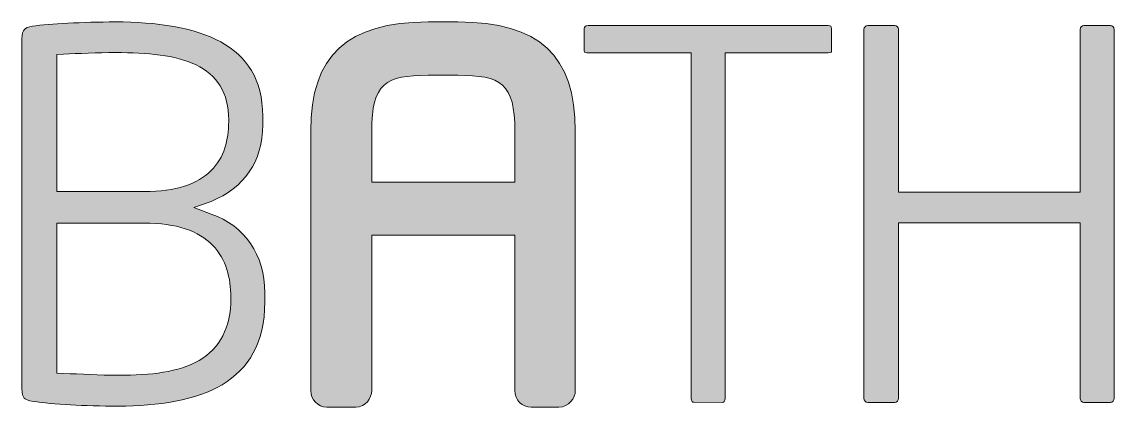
# Model space of a CAD drawing. Header units: millimetres. Extents: x 0 to 2520, y 0 to 1796.
# Drawn here: x 1564.1 to 1618.9, y 99.3 to 118.6 of the extents above; entities that cross this region are included whole.
import ezdxf

# ---------------------------------------------------------------- set-up
doc = ezdxf.new("R2010")
doc.units = ezdxf.units.MM
doc.header["$LTSCALE"] = 50
doc.layers.add('레이어 1', color=7, linetype='Continuous')

msp = doc.modelspace()

# ---------------------------------------------------------------- hatches: boundary and pattern name
h = msp.add_hatch(color=0)
edge = h.paths.add_edge_path()
edge.add_spline(control_points=[(1574.101, 117.613), (1572.784, 118.336), (1570.88, 118.622), (1568.82, 118.618)], knot_values=[5, 5, 5, 5, 6, 6, 6, 6], degree=3, periodic=0)
edge.add_spline(control_points=[(1568.82, 118.618), (1567.126, 118.618), (1565.535, 118.515), (1564.644, 118.409)], knot_values=[6, 6, 6, 6, 7, 7, 7, 7], degree=3, periodic=0)
edge.add_spline(control_points=[(1564.644, 118.409), (1564.422, 118.379), (1564.315, 118.317), (1564.242, 118.24)], knot_values=[7, 7, 7, 7, 8, 8, 8, 8], degree=3, periodic=0)
edge.add_spline(control_points=[(1564.242, 118.24), (1564.177, 118.169), (1564.114, 118.029), (1564.114, 117.773), (1564.114, 117.773), (1564.114, 100.251), (1564.114, 100.251)], knot_values=[8, 8, 8, 8, 9, 9, 9, 10, 10, 10, 10], degree=3, periodic=0)
edge.add_spline(control_points=[(1564.114, 100.251), (1564.114, 99.945), (1564.177, 99.812), (1564.23, 99.749)], knot_values=[10, 10, 10, 10, 11, 11, 11, 11], degree=3, periodic=0)
edge.add_spline(control_points=[(1564.23, 99.749), (1564.285, 99.705), (1564.409, 99.623), (1564.692, 99.577)], knot_values=[11, 11, 11, 11, 12, 12, 12, 12], degree=3, periodic=0)
edge.add_spline(control_points=[(1564.692, 99.577), (1565.688, 99.443), (1567.225, 99.346), (1568.957, 99.346)], knot_values=[12, 12, 12, 12, 13, 13, 13, 13], degree=3, periodic=0)
edge.add_spline(control_points=[(1568.957, 99.346), (1570.971, 99.339), (1572.867, 99.655), (1574.176, 100.416)], knot_values=[13, 13, 13, 13, 14, 14, 14, 14], degree=3, periodic=0)
edge.add_spline(control_points=[(1574.176, 100.416), (1575.487, 101.235), (1576.301, 102.466), (1576.312, 104.583)], knot_values=[14, 14, 14, 14, 15, 15, 15, 15], degree=3, periodic=0)
edge.add_spline(control_points=[(1576.312, 104.583), (1576.312, 104.583), (1576.312, 105.034), (1576.312, 105.034)], knot_values=[15.00001, 15.00001, 15.00001, 15.00001, 16, 16, 16, 16], degree=3, periodic=0)
edge.add_spline(control_points=[(1576.312, 105.034), (1576.304, 106.941), (1575.299, 108.392), (1573.624, 108.975)], knot_values=[16, 16, 16, 16, 17, 17, 17, 17], degree=3, periodic=0)
edge.add_spline(control_points=[(1573.624, 108.975), (1573.624, 108.975), (1573.403, 109.058), (1573.182, 109.142)], knot_values=[0, 0, 0, 0, 0.5, 0.5, 0.5, 0.5], degree=3, periodic=0)
edge.add_spline(control_points=[(1573.182, 109.142), (1572.961, 109.225), (1572.741, 109.308), (1572.741, 109.308)], knot_values=[0.5, 0.5, 0.5, 0.5, 0.99999, 0.99999, 0.99999, 0.99999], degree=3, periodic=0)
edge.add_spline(control_points=[(1572.741, 109.308), (1572.741, 109.308), (1573.617, 109.618), (1573.617, 109.618)], knot_values=[1.00001, 1.00001, 1.00001, 1.00001, 2, 2, 2, 2], degree=3, periodic=0)
edge.add_spline(control_points=[(1573.617, 109.618), (1575.28, 110.297), (1576.197, 111.602), (1576.204, 113.462)], knot_values=[2, 2, 2, 2, 3, 3, 3, 3], degree=3, periodic=0)
edge.add_spline(control_points=[(1576.204, 113.462), (1576.204, 113.462), (1576.204, 113.889), (1576.204, 113.889)], knot_values=[3.00001, 3.00001, 3.00001, 3.00001, 4, 4, 4, 4], degree=3, periodic=0)
edge.add_spline(control_points=[(1576.204, 113.889), (1576.197, 115.771), (1575.413, 116.878), (1574.101, 117.613)], knot_values=[4, 4, 4, 4, 5, 5, 5, 5], degree=3, periodic=0)
edge = h.paths.add_edge_path(flags=16)
edge.add_spline(control_points=[(1568.82, 117.083), (1570.443, 117.083), (1571.804, 116.955), (1572.857, 116.469)], knot_values=[2, 2, 2, 2, 3, 3, 3, 3], degree=3, periodic=0)
edge.add_spline(control_points=[(1572.857, 116.469), (1573.88, 115.988), (1574.517, 115.047), (1574.498, 113.7)], knot_values=[3, 3, 3, 3, 4, 4, 4, 4], degree=3, periodic=0)
edge.add_spline(control_points=[(1574.498, 113.7), (1574.498, 113.7), (1574.498, 113.618), (1574.498, 113.618)], knot_values=[4.00001, 4.00001, 4.00001, 4.00001, 5, 5, 5, 5], degree=3, periodic=0)
edge.add_spline(control_points=[(1574.498, 113.618), (1574.498, 112.712), (1574.282, 111.826), (1573.607, 111.154)], knot_values=[5, 5, 5, 5, 6, 6, 6, 6], degree=3, periodic=0)
edge.add_spline(control_points=[(1573.607, 111.154), (1572.941, 110.49), (1571.842, 110.104), (1570.271, 110.104), (1570.271, 110.104), (1569.996, 110.104), (1569.584, 110.104)], knot_values=[6, 6, 6, 6, 7, 7, 7, 7.250015, 7.250015, 7.250015, 7.250015], degree=3, periodic=0)
edge.add_spline(control_points=[(1569.584, 110.104), (1569.173, 110.104), (1568.624, 110.104), (1568.075, 110.104)], knot_values=[7.250015, 7.250015, 7.250015, 7.250015, 7.50001, 7.50001, 7.50001, 7.50001], degree=3, periodic=0)
edge.add_spline(control_points=[(1568.075, 110.104), (1567.8, 110.104), (1567.526, 110.104), (1567.268, 110.104)], knot_values=[7.50001, 7.50001, 7.50001, 7.50001, 7.625007, 7.625007, 7.625007, 7.625007], degree=3, periodic=0)
edge.add_spline(control_points=[(1567.268, 110.104), (1567.011, 110.104), (1566.771, 110.104), (1566.565, 110.104)], knot_values=[7.625007, 7.625007, 7.625007, 7.625007, 7.750005, 7.750005, 7.750005, 7.750005], degree=3, periodic=0)
edge.add_spline(control_points=[(1566.565, 110.104), (1566.462, 110.104), (1566.367, 110.104), (1566.284, 110.104)], knot_values=[7.750005, 7.750005, 7.750005, 7.750005, 7.812504, 7.812504, 7.812504, 7.812504], degree=3, periodic=0)
edge.add_spline(control_points=[(1566.284, 110.104), (1566.2, 110.104), (1566.127, 110.104), (1566.067, 110.104)], knot_values=[7.812504, 7.812504, 7.812504, 7.812504, 7.875002, 7.875002, 7.875002, 7.875002], degree=3, periodic=0)
edge.add_spline(control_points=[(1566.067, 110.104), (1566.037, 110.104), (1566.01, 110.104), (1565.987, 110.104)], knot_values=[7.875002, 7.875002, 7.875002, 7.875002, 7.906252, 7.906252, 7.906252, 7.906252], degree=3, periodic=0)
edge.add_spline(control_points=[(1565.987, 110.104), (1565.964, 110.104), (1565.944, 110.104), (1565.928, 110.104)], knot_values=[7.906252, 7.906252, 7.906252, 7.906252, 7.937501, 7.937501, 7.937501, 7.937501], degree=3, periodic=0)
edge.add_spline(control_points=[(1565.928, 110.104), (1565.92, 110.104), (1565.913, 110.104), (1565.906, 110.104)], knot_values=[7.937501, 7.937501, 7.937501, 7.937501, 7.953126, 7.953126, 7.953126, 7.953126], degree=3, periodic=0)
edge.add_spline(control_points=[(1565.906, 110.104), (1565.9, 110.104), (1565.895, 110.104), (1565.891, 110.104)], knot_values=[7.953126, 7.953126, 7.953126, 7.953126, 7.968751, 7.968751, 7.968751, 7.968751], degree=3, periodic=0)
edge.add_spline(control_points=[(1565.891, 110.104), (1565.889, 110.104), (1565.887, 110.104), (1565.886, 110.104)], knot_values=[7.968751, 7.968751, 7.968751, 7.968751, 7.976563, 7.976563, 7.976563, 7.976563], degree=3, periodic=0)
edge.add_spline(control_points=[(1565.886, 110.104), (1565.884, 110.104), (1565.883, 110.104), (1565.882, 110.104)], knot_values=[7.976563, 7.976563, 7.976563, 7.976563, 7.984375, 7.984375, 7.984375, 7.984375], degree=3, periodic=0)
edge.add_spline(control_points=[(1565.882, 110.104), (1565.881, 110.104), (1565.881, 110.104), (1565.88, 110.104)], knot_values=[7.984375, 7.984375, 7.984375, 7.984375, 7.988281, 7.988281, 7.988281, 7.988281], degree=3, periodic=0)
edge.add_spline(control_points=[(1565.88, 110.104), (1565.88, 110.104), (1565.879, 110.104), (1565.879, 110.104)], knot_values=[7.988281, 7.988281, 7.988281, 7.988281, 7.992188, 7.992188, 7.992188, 7.992188], degree=3, periodic=0)
edge.add_spline(control_points=[(1565.879, 110.104), (1565.879, 110.104), (1565.879, 110.104), (1565.879, 110.104)], knot_values=[7.992188, 7.992188, 7.992188, 7.992188, 7.994141, 7.994141, 7.994141, 7.994141], degree=3, periodic=0)
edge.add_spline(control_points=[(1565.879, 110.104), (1565.879, 110.104), (1565.879, 110.104), (1565.879, 110.104)], knot_values=[7.994141, 7.994141, 7.994141, 7.994141, 7.996094, 7.996094, 7.996094, 7.996094], degree=3, periodic=0)
edge.add_spline(control_points=[(1565.879, 110.104), (1565.879, 110.104), (1565.879, 110.104), (1565.878, 110.104)], knot_values=[7.996094, 7.996094, 7.996094, 7.996094, 7.99707, 7.99707, 7.99707, 7.99707], degree=3, periodic=0)
edge.add_spline(control_points=[(1565.878, 110.104), (1565.878, 110.104), (1565.878, 110.104), (1565.878, 110.104)], knot_values=[7.99707, 7.99707, 7.99707, 7.99707, 7.998047, 7.998047, 7.998047, 7.998047], degree=3, periodic=0)
edge.add_spline(control_points=[(1565.878, 110.104), (1565.878, 110.104), (1565.878, 110.104), (1565.878, 110.104)], knot_values=[7.998047, 7.998047, 7.998047, 7.998047, 7.998535, 7.998535, 7.998535, 7.998535], degree=3, periodic=0)
edge.add_spline(control_points=[(1565.878, 110.104), (1565.878, 110.104), (1565.878, 110.104), (1565.878, 110.104)], knot_values=[7.998535, 7.998535, 7.998535, 7.998535, 7.999023, 7.999023, 7.999023, 7.999023], degree=3, periodic=0)
edge.add_spline(control_points=[(1565.878, 110.104), (1565.878, 110.104), (1565.878, 110.104), (1565.878, 110.104)], knot_values=[7.999023, 7.999023, 7.999023, 7.999023, 7.999268, 7.999268, 7.999268, 7.999268], degree=3, periodic=0)
edge.add_spline(control_points=[(1565.878, 110.104), (1565.878, 110.104), (1565.878, 110.104), (1565.878, 110.104)], knot_values=[7.999268, 7.999268, 7.999268, 7.999268, 7.999512, 7.999512, 7.999512, 7.999512], degree=3, periodic=0)
edge.add_spline(control_points=[(1565.878, 110.104), (1565.878, 110.104), (1565.878, 110.104), (1565.878, 110.104), (1565.878, 110.104), (1565.878, 111.826), (1565.878, 113.548)], knot_values=[7.999512, 7.999512, 7.999512, 7.999512, 8, 8, 8, 8.49999, 8.49999, 8.49999, 8.49999], degree=3, periodic=0)
edge.add_spline(control_points=[(1565.878, 113.548), (1565.878, 115.27), (1565.878, 116.992), (1565.878, 116.992)], knot_values=[8.49999, 8.49999, 8.49999, 8.49999, 9, 9, 9, 9], degree=3, periodic=0)
edge.add_spline(control_points=[(1565.878, 116.992), (1565.878, 116.992), (1566.207, 117.006), (1566.207, 117.006)], knot_values=[0.00001, 0.00001, 0.00001, 0.00001, 1, 1, 1, 1], degree=3, periodic=0)
edge.add_spline(control_points=[(1566.207, 117.006), (1566.937, 117.031), (1567.913, 117.083), (1568.82, 117.083)], knot_values=[1, 1, 1, 1, 2, 2, 2, 2], degree=3, periodic=0)
edge = h.paths.add_edge_path(flags=16)
edge.add_spline(control_points=[(1570.267, 108.524), (1571.871, 108.524), (1572.998, 108.142), (1573.688, 107.416)], knot_values=[6, 6, 6, 6, 7, 7, 7, 7], degree=3, periodic=0)
edge.add_spline(control_points=[(1573.688, 107.416), (1574.374, 106.724), (1574.605, 105.745), (1574.605, 104.83)], knot_values=[7, 7, 7, 7, 8, 8, 8, 8], degree=3, periodic=0)
edge.add_spline(control_points=[(1574.605, 104.83), (1574.605, 104.83), (1574.605, 104.761), (1574.605, 104.761)], knot_values=[8.00001, 8.00001, 8.00001, 8.00001, 8.99999, 8.99999, 8.99999, 8.99999], degree=3, periodic=0)
edge.add_spline(control_points=[(1574.605, 104.761), (1574.619, 103.278), (1574.036, 102.229), (1573.016, 101.636)], knot_values=[0, 0, 0, 0, 1, 1, 1, 1], degree=3, periodic=0)
edge.add_spline(control_points=[(1573.016, 101.636), (1571.975, 101.051), (1570.606, 100.89), (1568.957, 100.89)], knot_values=[1, 1, 1, 1, 2, 2, 2, 2], degree=3, periodic=0)
edge.add_spline(control_points=[(1568.957, 100.89), (1568.014, 100.89), (1567.062, 100.955), (1566.21, 100.982)], knot_values=[2, 2, 2, 2, 3, 3, 3, 3], degree=3, periodic=0)
edge.add_spline(control_points=[(1566.21, 100.982), (1566.21, 100.982), (1565.878, 100.996), (1565.878, 100.996)], knot_values=[3.00001, 3.00001, 3.00001, 3.00001, 3.99999, 3.99999, 3.99999, 3.99999], degree=3, periodic=0)
edge.add_spline(control_points=[(1565.878, 100.996), (1565.878, 100.996), (1565.878, 102.878), (1565.878, 104.76)], knot_values=[4, 4, 4, 4, 4.5, 4.5, 4.5, 4.5], degree=3, periodic=0)
edge.add_spline(control_points=[(1565.878, 104.76), (1565.878, 106.642), (1565.878, 108.524), (1565.878, 108.524), (1565.878, 108.524), (1570.267, 108.524), (1570.267, 108.524)], knot_values=[4.5, 4.5, 4.5, 4.5, 5, 5, 5, 6, 6, 6, 6], degree=3, periodic=0)
h = msp.add_hatch(color=0)
edge = h.paths.add_edge_path()
edge.add_spline(control_points=[(1591.898, 113.144), (1591.898, 116.934), (1590.087, 118.617), (1585.995, 118.617)], knot_values=[13, 13, 13, 13, 14, 14, 14, 14], degree=3, periodic=0)
edge.add_spline(control_points=[(1585.995, 118.617), (1585.995, 118.617), (1584.514, 118.617), (1584.514, 118.617)], knot_values=[0.00001, 0.00001, 0.00001, 0.00001, 1, 1, 1, 1], degree=3, periodic=0)
edge.add_spline(control_points=[(1584.514, 118.617), (1580.45, 118.617), (1578.614, 116.934), (1578.614, 113.144), (1578.614, 113.144), (1578.614, 100.13), (1578.614, 100.13)], knot_values=[1, 1, 1, 1, 2, 2, 2, 3, 3, 3, 3], degree=3, periodic=0)
edge.add_spline(control_points=[(1578.614, 100.13), (1578.614, 99.669), (1578.988, 99.294), (1579.422, 99.294)], knot_values=[3, 3, 3, 3, 4, 4, 4, 4], degree=3, periodic=0)
edge.add_spline(control_points=[(1579.422, 99.294), (1579.422, 99.294), (1580.872, 99.294), (1580.872, 99.294)], knot_values=[4.00001, 4.00001, 4.00001, 4.00001, 5, 5, 5, 5], degree=3, periodic=0)
edge.add_spline(control_points=[(1580.872, 99.294), (1581.372, 99.294), (1581.676, 99.742), (1581.676, 100.13), (1581.676, 100.13), (1581.676, 102.001), (1581.676, 103.911)], knot_values=[5, 5, 5, 5, 6, 6, 6, 6.5, 6.5, 6.5, 6.5], degree=3, periodic=0)
edge.add_spline(control_points=[(1581.676, 103.911), (1581.676, 105.82), (1581.676, 107.768), (1581.676, 107.92), (1581.676, 107.92), (1588.864, 107.92), (1588.864, 107.92)], knot_values=[6.5, 6.5, 6.5, 6.5, 7, 7, 7, 8, 8, 8, 8], degree=3, periodic=0)
edge.add_spline(control_points=[(1588.864, 107.92), (1588.864, 107.615), (1588.864, 100.13), (1588.864, 100.13)], knot_values=[8, 8, 8, 8, 9, 9, 9, 9], degree=3, periodic=0)
edge.add_spline(control_points=[(1588.864, 100.13), (1588.864, 99.652), (1589.231, 99.294), (1589.68, 99.294)], knot_values=[9, 9, 9, 9, 10, 10, 10, 10], degree=3, periodic=0)
edge.add_spline(control_points=[(1589.68, 99.294), (1589.68, 99.294), (1591.078, 99.294), (1591.078, 99.294)], knot_values=[10.00001, 10.00001, 10.00001, 10.00001, 11, 11, 11, 11], degree=3, periodic=0)
edge.add_spline(control_points=[(1591.078, 99.294), (1591.567, 99.294), (1591.898, 99.748), (1591.898, 100.13), (1591.898, 100.13), (1591.898, 113.144), (1591.898, 113.144)], knot_values=[11, 11, 11, 11, 12, 12, 12, 13, 13, 13, 13], degree=3, periodic=0)
edge = h.paths.add_edge_path(flags=16)
edge.add_spline(control_points=[(1581.676, 113.144), (1581.676, 115.543), (1582.383, 115.942), (1584.514, 115.942)], knot_values=[2, 2, 2, 2, 3, 3, 3, 3], degree=3, periodic=0)
edge.add_spline(control_points=[(1584.514, 115.942), (1584.514, 115.942), (1585.995, 115.942), (1585.995, 115.942)], knot_values=[3.00001, 3.00001, 3.00001, 3.00001, 4, 4, 4, 4], degree=3, periodic=0)
edge.add_spline(control_points=[(1585.995, 115.942), (1588.158, 115.942), (1588.864, 115.543), (1588.864, 113.144), (1588.864, 113.144), (1588.864, 110.815), (1588.864, 110.582)], knot_values=[4, 4, 4, 4, 5, 5, 5, 6, 6, 6, 6], degree=3, periodic=0)
edge.add_spline(control_points=[(1588.864, 110.582), (1588.864, 110.582), (1581.676, 110.582), (1581.676, 110.582)], knot_values=[0, 0, 0, 0, 1, 1, 1, 1], degree=3, periodic=0)
edge.add_spline(control_points=[(1581.676, 110.582), (1581.676, 110.815), (1581.676, 113.144), (1581.676, 113.144)], knot_values=[1, 1, 1, 1, 2, 2, 2, 2], degree=3, periodic=0)
h = msp.add_hatch(color=0)
edge = h.paths.add_edge_path()
edge.add_spline(control_points=[(1604.598, 117.069), (1604.775, 117.094), (1604.743, 117.102), (1604.756, 117.148), (1604.756, 117.148), (1604.756, 118.296), (1604.756, 118.296)], knot_values=[12, 12, 12, 12, 13, 13, 13, 14, 14, 14, 14], degree=3, periodic=0)
edge.add_spline(control_points=[(1604.756, 118.296), (1604.74, 118.409), (1604.743, 118.413), (1604.598, 118.432)], knot_values=[14, 14, 14, 14, 15, 15, 15, 15], degree=3, periodic=0)
edge.add_spline(control_points=[(1604.598, 118.432), (1604.598, 118.432), (1592.535, 118.432), (1592.535, 118.432)], knot_values=[0, 0, 0, 0, 1, 1, 1, 1], degree=3, periodic=0)
edge.add_spline(control_points=[(1592.535, 118.432), (1592.405, 118.429), (1592.349, 118.346), (1592.349, 118.296), (1592.349, 118.296), (1592.349, 117.148), (1592.349, 117.148)], knot_values=[1, 1, 1, 1, 2, 2, 2, 3, 3, 3, 3], degree=3, periodic=0)
edge.add_spline(control_points=[(1592.349, 117.148), (1592.356, 117.095), (1592.35, 117.124), (1592.366, 117.108)], knot_values=[3, 3, 3, 3, 4, 4, 4, 4], degree=3, periodic=0)
edge.add_spline(control_points=[(1592.366, 117.108), (1592.378, 117.094), (1592.442, 117.066), (1592.535, 117.069), (1592.535, 117.069), (1593.831, 117.069), (1595.126, 117.069)], knot_values=[4, 4, 4, 4, 5, 5, 5, 5.5, 5.5, 5.5, 5.5], degree=3, periodic=0)
edge.add_spline(control_points=[(1595.126, 117.069), (1596.421, 117.069), (1597.717, 117.069), (1597.717, 117.069), (1597.717, 117.069), (1597.717, 99.726), (1597.717, 99.726)], knot_values=[5.5, 5.5, 5.5, 5.5, 6, 6, 6, 7, 7, 7, 7], degree=3, periodic=0)
edge.add_spline(control_points=[(1597.717, 99.726), (1597.718, 99.589), (1597.796, 99.536), (1597.846, 99.536), (1597.846, 99.536), (1599.293, 99.534), (1599.293, 99.534)], knot_values=[7, 7, 7, 7, 8, 8, 8, 9, 9, 9, 9], degree=3, periodic=0)
edge.add_spline(control_points=[(1599.293, 99.534), (1599.347, 99.536), (1599.409, 99.602), (1599.418, 99.726), (1599.418, 99.726), (1599.418, 104.061), (1599.418, 108.397)], knot_values=[9, 9, 9, 9, 10, 10, 10, 10.5, 10.5, 10.5, 10.5], degree=3, periodic=0)
edge.add_spline(control_points=[(1599.418, 108.397), (1599.418, 112.733), (1599.418, 117.069), (1599.418, 117.069), (1599.418, 117.069), (1604.598, 117.069), (1604.598, 117.069)], knot_values=[10.5, 10.5, 10.5, 10.5, 11, 11, 11, 12, 12, 12, 12], degree=3, periodic=0)
edge = h.paths.add_edge_path()
edge.add_spline(control_points=[(1618.765, 99.534), (1618.863, 99.536), (1618.947, 99.623), (1618.947, 99.726), (1618.947, 99.726), (1618.947, 118.246), (1618.947, 118.246)], knot_values=[17, 17, 17, 17, 18, 18, 18, 19, 19, 19, 19], degree=3, periodic=0)
edge.add_spline(control_points=[(1618.947, 118.246), (1618.947, 118.349), (1618.863, 118.432), (1618.765, 118.432)], knot_values=[19, 19, 19, 19, 20, 20, 20, 20], degree=3, periodic=0)
edge.add_spline(control_points=[(1618.765, 118.432), (1618.765, 118.432), (1617.429, 118.432), (1617.429, 118.432)], knot_values=[0, 0, 0, 0, 1, 1, 1, 1], degree=3, periodic=0)
edge.add_spline(control_points=[(1617.429, 118.432), (1617.324, 118.432), (1617.237, 118.349), (1617.237, 118.246), (1617.237, 118.246), (1617.237, 116.206), (1617.237, 114.166)], knot_values=[1, 1, 1, 1, 2, 2, 2, 2.5, 2.5, 2.5, 2.5], degree=3, periodic=0)
edge.add_spline(control_points=[(1617.237, 114.166), (1617.237, 112.126), (1617.237, 110.086), (1617.237, 110.086), (1617.237, 110.086), (1614.958, 110.086), (1612.679, 110.086)], knot_values=[2.5, 2.5, 2.5, 2.5, 3, 3, 3, 3.5, 3.5, 3.5, 3.5], degree=3, periodic=0)
edge.add_spline(control_points=[(1612.679, 110.086), (1610.4, 110.086), (1608.121, 110.086), (1608.121, 110.086), (1608.121, 110.086), (1608.121, 118.246), (1608.121, 118.246)], knot_values=[3.5, 3.5, 3.5, 3.5, 4, 4, 4, 5, 5, 5, 5], degree=3, periodic=0)
edge.add_spline(control_points=[(1608.121, 118.246), (1608.121, 118.346), (1608.036, 118.432), (1607.945, 118.432), (1607.945, 118.432), (1606.574, 118.432), (1606.574, 118.432)], knot_values=[5, 5, 5, 5, 6, 6, 6, 7, 7, 7, 7], degree=3, periodic=0)
edge.add_spline(control_points=[(1606.574, 118.432), (1606.473, 118.432), (1606.386, 118.349), (1606.386, 118.246), (1606.386, 118.246), (1606.386, 99.726), (1606.386, 99.726)], knot_values=[7, 7, 7, 7, 8, 8, 8, 9, 9, 9, 9], degree=3, periodic=0)
edge.add_spline(control_points=[(1606.386, 99.726), (1606.386, 99.623), (1606.473, 99.536), (1606.574, 99.534), (1606.574, 99.534), (1607.945, 99.534), (1607.945, 99.534)], knot_values=[9, 9, 9, 9, 10, 10, 10, 11, 11, 11, 11], degree=3, periodic=0)
edge.add_spline(control_points=[(1607.945, 99.534), (1608.036, 99.536), (1608.121, 99.623), (1608.121, 99.726), (1608.121, 99.726), (1608.121, 101.928), (1608.121, 104.131)], knot_values=[11, 11, 11, 11, 12, 12, 12, 12.5, 12.5, 12.5, 12.5], degree=3, periodic=0)
edge.add_spline(control_points=[(1608.121, 104.131), (1608.121, 106.334), (1608.121, 108.537), (1608.121, 108.537), (1608.121, 108.537), (1610.4, 108.537), (1612.679, 108.537)], knot_values=[12.5, 12.5, 12.5, 12.5, 13, 13, 13, 13.5, 13.5, 13.5, 13.5], degree=3, periodic=0)
edge.add_spline(control_points=[(1612.679, 108.537), (1614.958, 108.537), (1617.237, 108.537), (1617.237, 108.537), (1617.237, 108.537), (1617.237, 99.726), (1617.237, 99.726)], knot_values=[13.5, 13.5, 13.5, 13.5, 14, 14, 14, 15, 15, 15, 15], degree=3, periodic=0)
edge.add_spline(control_points=[(1617.237, 99.726), (1617.237, 99.623), (1617.324, 99.536), (1617.429, 99.534), (1617.429, 99.534), (1618.765, 99.534), (1618.765, 99.534)], knot_values=[15, 15, 15, 15, 16, 16, 16, 17, 17, 17, 17], degree=3, periodic=0)

# ---------------------------------------------------------------- linework, layer by layer
at = {"layer": '레이어 1', "color": 0, "lineweight": 0}
for points, knots in [([(1573.624, 108.975), (1573.624, 108.975), (1572.741, 109.308), (1572.741, 109.308), (1572.741, 109.308), (1573.617, 109.618), (1573.617, 109.618), (1575.28, 110.297), (1576.197, 111.602), (1576.204, 113.462), (1576.204, 113.462), (1576.204, 113.889), (1576.204, 113.889), (1576.197, 115.771), (1575.413, 116.878), (1574.101, 117.613), (1572.784, 118.336), (1570.88, 118.622), (1568.82, 118.618), (1567.126, 118.618), (1565.535, 118.515), (1564.644, 118.409), (1564.422, 118.379), (1564.315, 118.317), (1564.242, 118.24), (1564.177, 118.169), (1564.114, 118.029), (1564.114, 117.773), (1564.114, 117.773), (1564.114, 100.251), (1564.114, 100.251), (1564.114, 99.945), (1564.177, 99.812), (1564.23, 99.749), (1564.285, 99.705), (1564.409, 99.623), (1564.692, 99.577), (1565.688, 99.443), (1567.225, 99.346), (1568.957, 99.346), (1570.971, 99.339), (1572.867, 99.655), (1574.176, 100.416), (1575.487, 101.235), (1576.301, 102.466), (1576.312, 104.583), (1576.312, 104.583), (1576.312, 105.034), (1576.312, 105.034), (1576.304, 106.941), (1575.299, 108.392), (1573.624, 108.975)], [0, 0, 0, 0, 1, 1, 1, 2, 2, 2, 3, 3, 3, 4, 4, 4, 5, 5, 5, 6, 6, 6, 7, 7, 7, 8, 8, 8, 9, 9, 9, 10, 10, 10, 11, 11, 11, 12, 12, 12, 13, 13, 13, 14, 14, 14, 15, 15, 15, 16, 16, 16, 17, 17, 17, 17]), ([(1585.995, 118.617), (1585.995, 118.617), (1584.514, 118.617), (1584.514, 118.617), (1580.45, 118.617), (1578.614, 116.934), (1578.614, 113.144), (1578.614, 113.144), (1578.614, 100.13), (1578.614, 100.13), (1578.614, 99.669), (1578.988, 99.294), (1579.422, 99.294), (1579.422, 99.294), (1580.872, 99.294), (1580.872, 99.294), (1581.372, 99.294), (1581.676, 99.742), (1581.676, 100.13), (1581.676, 100.13), (1581.676, 107.615), (1581.676, 107.92), (1581.676, 107.92), (1588.864, 107.92), (1588.864, 107.92), (1588.864, 107.615), (1588.864, 100.13), (1588.864, 100.13), (1588.864, 99.652), (1589.231, 99.294), (1589.68, 99.294), (1589.68, 99.294), (1591.078, 99.294), (1591.078, 99.294), (1591.567, 99.294), (1591.898, 99.748), (1591.898, 100.13), (1591.898, 100.13), (1591.898, 113.144), (1591.898, 113.144), (1591.898, 116.934), (1590.087, 118.617), (1585.995, 118.617)], [0, 0, 0, 0, 1, 1, 1, 2, 2, 2, 3, 3, 3, 4, 4, 4, 5, 5, 5, 6, 6, 6, 7, 7, 7, 8, 8, 8, 9, 9, 9, 10, 10, 10, 11, 11, 11, 12, 12, 12, 13, 13, 13, 14, 14, 14, 14]), ([(1604.598, 118.432), (1604.598, 118.432), (1592.535, 118.432), (1592.535, 118.432), (1592.405, 118.429), (1592.349, 118.346), (1592.349, 118.296), (1592.349, 118.296), (1592.349, 117.148), (1592.349, 117.148), (1592.356, 117.095), (1592.35, 117.124), (1592.366, 117.108), (1592.378, 117.094), (1592.442, 117.066), (1592.535, 117.069), (1592.535, 117.069), (1597.717, 117.069), (1597.717, 117.069), (1597.717, 117.069), (1597.717, 99.726), (1597.717, 99.726), (1597.718, 99.589), (1597.796, 99.536), (1597.846, 99.536), (1597.846, 99.536), (1599.293, 99.534), (1599.293, 99.534), (1599.347, 99.536), (1599.409, 99.602), (1599.418, 99.726), (1599.418, 99.726), (1599.418, 117.069), (1599.418, 117.069), (1599.418, 117.069), (1604.598, 117.069), (1604.598, 117.069), (1604.775, 117.094), (1604.743, 117.102), (1604.756, 117.148), (1604.756, 117.148), (1604.756, 118.296), (1604.756, 118.296), (1604.74, 118.409), (1604.743, 118.413), (1604.598, 118.432)], [0, 0, 0, 0, 1, 1, 1, 2, 2, 2, 3, 3, 3, 4, 4, 4, 5, 5, 5, 6, 6, 6, 7, 7, 7, 8, 8, 8, 9, 9, 9, 10, 10, 10, 11, 11, 11, 12, 12, 12, 13, 13, 13, 14, 14, 14, 15, 15, 15, 15]), ([(1618.765, 118.432), (1618.765, 118.432), (1617.429, 118.432), (1617.429, 118.432), (1617.324, 118.432), (1617.237, 118.349), (1617.237, 118.246), (1617.237, 118.246), (1617.237, 110.086), (1617.237, 110.086), (1617.237, 110.086), (1608.121, 110.086), (1608.121, 110.086), (1608.121, 110.086), (1608.121, 118.246), (1608.121, 118.246), (1608.121, 118.346), (1608.036, 118.432), (1607.945, 118.432), (1607.945, 118.432), (1606.574, 118.432), (1606.574, 118.432), (1606.473, 118.432), (1606.386, 118.349), (1606.386, 118.246), (1606.386, 118.246), (1606.386, 99.726), (1606.386, 99.726), (1606.386, 99.623), (1606.473, 99.536), (1606.574, 99.534), (1606.574, 99.534), (1607.945, 99.534), (1607.945, 99.534), (1608.036, 99.536), (1608.121, 99.623), (1608.121, 99.726), (1608.121, 99.726), (1608.121, 108.537), (1608.121, 108.537), (1608.121, 108.537), (1617.237, 108.537), (1617.237, 108.537), (1617.237, 108.537), (1617.237, 99.726), (1617.237, 99.726), (1617.237, 99.623), (1617.324, 99.536), (1617.429, 99.534), (1617.429, 99.534), (1618.765, 99.534), (1618.765, 99.534), (1618.863, 99.536), (1618.947, 99.623), (1618.947, 99.726), (1618.947, 99.726), (1618.947, 118.246), (1618.947, 118.246), (1618.947, 118.349), (1618.863, 118.432), (1618.765, 118.432)], [0, 0, 0, 0, 1, 1, 1, 2, 2, 2, 3, 3, 3, 4, 4, 4, 5, 5, 5, 6, 6, 6, 7, 7, 7, 8, 8, 8, 9, 9, 9, 10, 10, 10, 11, 11, 11, 12, 12, 12, 13, 13, 13, 14, 14, 14, 15, 15, 15, 16, 16, 16, 17, 17, 17, 18, 18, 18, 19, 19, 19, 20, 20, 20, 20]), ([(1565.878, 116.992), (1565.878, 116.992), (1566.207, 117.006), (1566.207, 117.006), (1566.937, 117.031), (1567.913, 117.083), (1568.82, 117.083), (1570.443, 117.083), (1571.804, 116.955), (1572.857, 116.469), (1573.88, 115.988), (1574.517, 115.047), (1574.498, 113.7), (1574.498, 113.7), (1574.498, 113.618), (1574.498, 113.618), (1574.498, 112.712), (1574.282, 111.826), (1573.607, 111.154), (1572.941, 110.49), (1571.842, 110.104), (1570.271, 110.104), (1570.271, 110.104), (1565.878, 110.104), (1565.878, 110.104), (1565.878, 110.104), (1565.878, 116.992), (1565.878, 116.992)], [0, 0, 0, 0, 1, 1, 1, 2, 2, 2, 3, 3, 3, 4, 4, 4, 5, 5, 5, 6, 6, 6, 7, 7, 7, 8, 8, 8, 9, 9, 9, 9]), ([(1588.864, 110.582), (1588.864, 110.582), (1581.676, 110.582), (1581.676, 110.582), (1581.676, 110.815), (1581.676, 113.144), (1581.676, 113.144), (1581.676, 115.543), (1582.383, 115.942), (1584.514, 115.942), (1584.514, 115.942), (1585.995, 115.942), (1585.995, 115.942), (1588.158, 115.942), (1588.864, 115.543), (1588.864, 113.144), (1588.864, 113.144), (1588.864, 110.815), (1588.864, 110.582)], [0, 0, 0, 0, 1, 1, 1, 2, 2, 2, 3, 3, 3, 4, 4, 4, 5, 5, 5, 6, 6, 6, 6]), ([(1574.605, 104.761), (1574.619, 103.278), (1574.036, 102.229), (1573.016, 101.636), (1571.975, 101.051), (1570.606, 100.89), (1568.957, 100.89), (1568.014, 100.89), (1567.062, 100.955), (1566.21, 100.982), (1566.21, 100.982), (1565.878, 100.996), (1565.878, 100.996), (1565.878, 100.996), (1565.878, 108.524), (1565.878, 108.524), (1565.878, 108.524), (1570.267, 108.524), (1570.267, 108.524), (1571.871, 108.524), (1572.998, 108.142), (1573.688, 107.416), (1574.374, 106.724), (1574.605, 105.745), (1574.605, 104.83), (1574.605, 104.83), (1574.605, 104.761), (1574.605, 104.761)], [0, 0, 0, 0, 1, 1, 1, 2, 2, 2, 3, 3, 3, 4, 4, 4, 5, 5, 5, 6, 6, 6, 7, 7, 7, 8, 8, 8, 9, 9, 9, 9])]:
    msp.add_open_spline(points, degree=3, knots=knots, dxfattribs=at)

doc.saveas('drawing.dxf')
